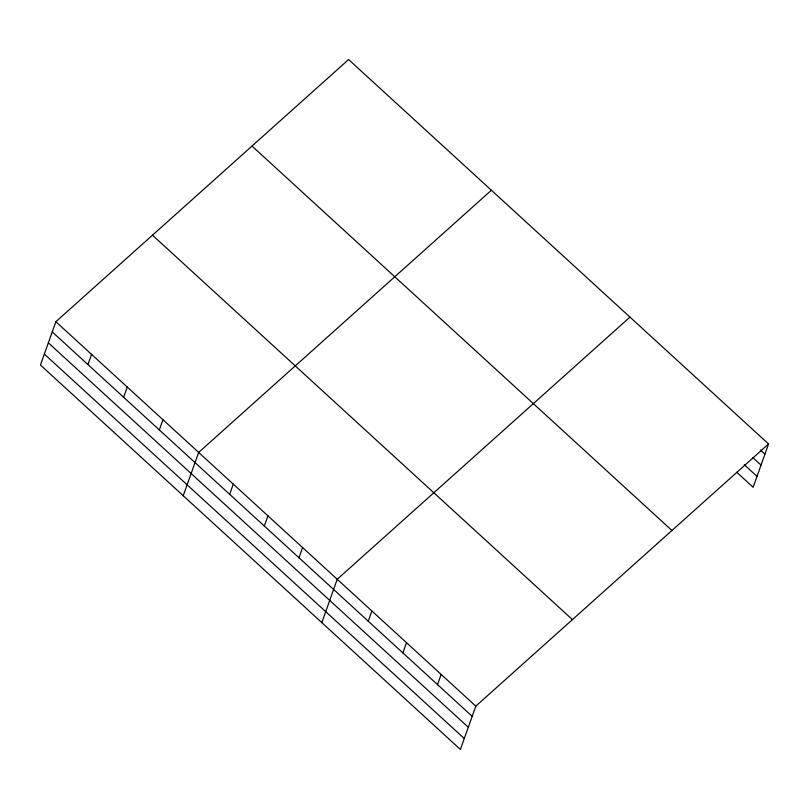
<?xml version="1.0" encoding="UTF-8"?>
<svg xmlns="http://www.w3.org/2000/svg" width="809" height="809" viewBox="0 0 809 809"><rect width="100%" height="100%" fill="white"/><g stroke="black" fill="none" stroke-linecap="round" stroke-linejoin="round"><path stroke-width="1.21" d="M55.872 321.709L40.45 365.031L460.392 749.458L475.813 706.136L768.55 443.969L348.608 59.542L55.872 321.709L475.813 706.136M87.938 364.576L91.569 354.382M123.635 397.249L127.266 387.056M159.333 429.933L162.963 419.74M183.228 495.735L198.66 452.413L491.387 190.246M229.675 494.319L233.305 484.126M264.321 526.032L267.941 515.849M298.966 557.755L302.586 547.562M321.81 622.596L337.232 579.274L629.968 317.108M368.247 621.181L371.877 610.987M402.892 652.903L406.522 642.71M437.538 684.616L441.168 674.423M768.55 443.969L753.128 487.291L736.716 472.274M760.359 449.996L764.92 454.162M752.825 457.591L761.026 465.104M744.25 464.679L757.012 476.359M252.003 146.055L671.945 530.492M152.476 235.186L572.418 619.623M52.251 331.902L472.183 716.329M48.358 342.834L468.29 727.261M44.343 354.089L464.285 738.526"/></g></svg>
